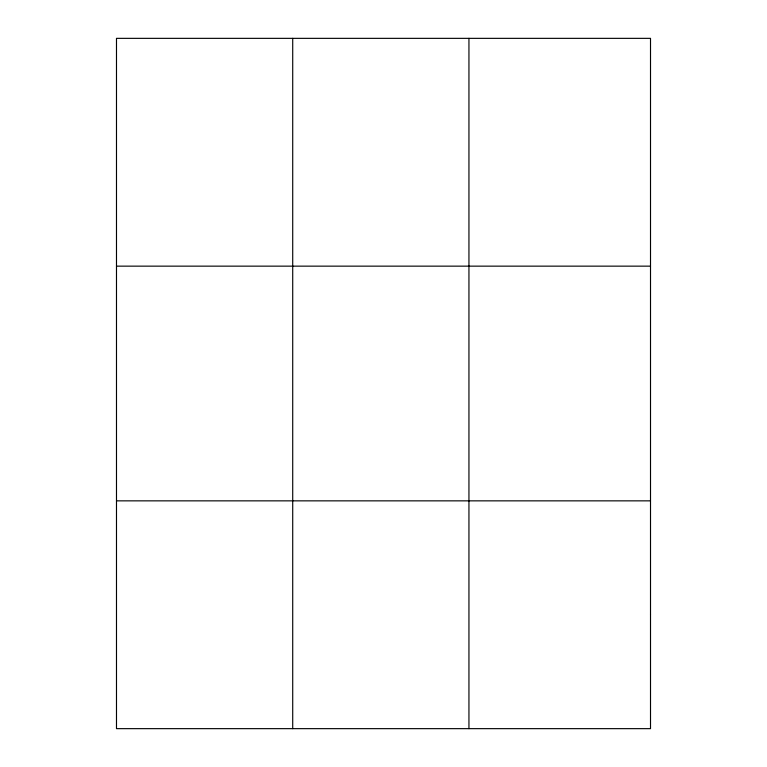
<?xml version="1.0" encoding="UTF-8"?>
<svg xmlns="http://www.w3.org/2000/svg" width="767" height="767" viewBox="0 0 767 767"><rect width="100%" height="100%" fill="white"/><g stroke="black" fill="none" stroke-linecap="round" stroke-linejoin="round"><path stroke-width="1.15" d="M292.716 38.35L292.716 728.65M468.944 38.35L468.944 728.65M116.488 266.149L650.512 266.149M116.488 500.851L650.512 500.851M650.512 614.75L650.512 728.65L116.488 728.65L116.488 38.35L650.512 38.35L650.512 614.75"/></g></svg>
